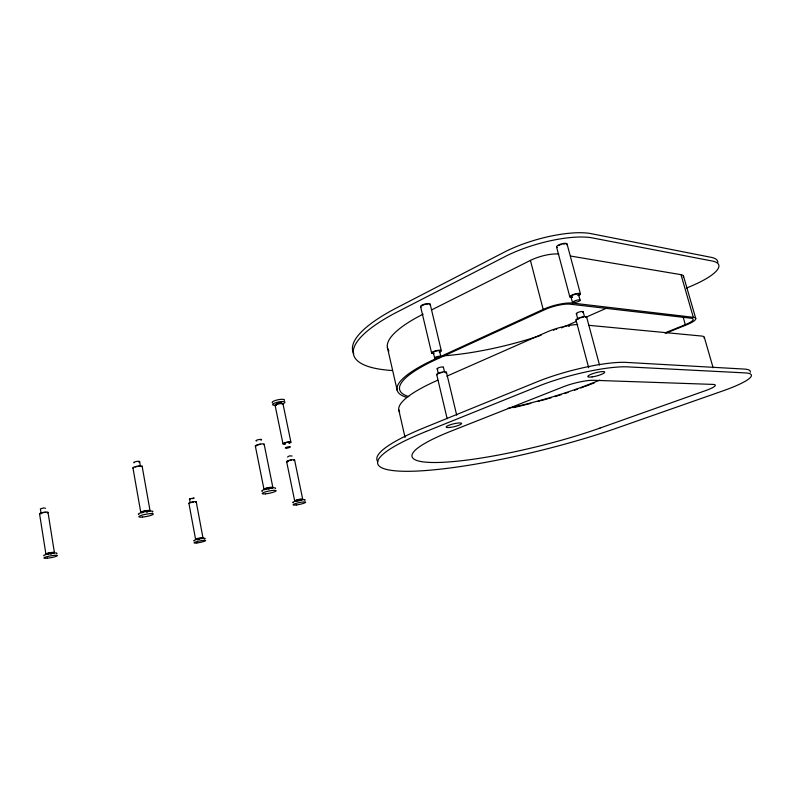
<?xml version="1.0" encoding="UTF-8"?>
<svg xmlns="http://www.w3.org/2000/svg" width="791" height="791" viewBox="0 0 791 791"><rect width="100%" height="100%" fill="white"/><g stroke="black" fill="none" stroke-linecap="round" stroke-linejoin="round"><path stroke-width="1.19" d="M201.339 538.414L202.961 537.85L196.237 501.87M190.127 502.582L189.474 498.894L194.161 498.023L192.589 498.735M197.345 539.403C192.727 539.502 201.656 537 202.961 537.88M41.528 513.072A3.065 0.524 -9.6 0 0 41.191 513.755L40.371 508.86L43.871 507.901L45.512 508.306M292.077 456.021L289.447 455.873L287.519 457.02M431.757 309.825L530.415 260.407A21.288 6.239 -15.7 0 1 558.782 254.079M570.519 256.037L681.002 274.665L693.312 317.31L572.615 303.101A21.486 5.408 -15.2 0 0 543.17 309.41L434.872 359.144A122.437 27.013 -14.3 0 0 406.554 397.319M446.846 376.17L547.105 331.953A24.926 5.784 -15 0 1 577.737 324.508M576.54 321.354L570.904 323.826A118.769 30.938 -14.6 0 1 563.38 327.009M585.558 317.389L606.954 307.996M201.537 538.335L196.643 539.086L197.364 539.215M301.025 499.882C302.815 498.33 293.323 500.693 296.991 500.812M686.479 288.112L693.341 285.165A55.301 13.536 -16.6 0 0 712.918 261.159L591.352 237.715A62.153 18.233 -15.7 0 0 506.804 255.691L394.798 313.246A157.112 40.578 -14.6 0 0 392.445 370.544M664.915 332.932L685.313 324.676A16.413 3.441 -16 0 0 691.037 318.229L570.212 304.189A18.46 4.647 -15.2 0 0 544.959 309.597L436.721 359.223A119.817 26.429 -14.3 0 0 408.769 396.617M665.992 333.149L686.608 324.814A19.103 4.004 -16 0 0 693.312 317.31M197.473 539.848L198.917 539.422M599.865 380.135L588.464 384.584A123.159 25.075 -14.2 0 1 507.773 408.423M594.357 382.854L589.799 384.634A125.789 25.609 -14.2 0 1 584.846 386.512M202.318 538.285L201.319 538.612M190.552 502.69L193.419 502.008M599.993 428.079L705.602 390.596A19.617 3.026 -15.1 0 0 712.938 384.406L593.438 380.293A22.108 4.103 -14.5 0 0 563.143 386.858L451.71 430.887A124.266 20.21 -13.8 0 0 437.581 462.488A124.266 20.21 -13.8 0 0 599.983 428.079M52.058 553.295C55.993 551.465 43.475 553.918 48.627 553.937M297.92 501.079L299.374 500.762M268.396 489.214L269.296 489.046M199.312 538.948L198.65 539.067M50.14 554.105L51.801 553.868M146.582 512.173L147.571 512.084M190.226 499.101L189.474 499.002M588.682 325.299L701.538 336.037A22.148 4.281 -15.7 0 1 704.099 338.192M704.306 337.302L713.146 367.815M683.513 276.128L695.764 318.516M682.979 316.529L685.313 324.676M586.645 317.062L599.489 364.958M567.038 243.944L580.436 293.906M578.488 294.262L580.09 300.204M583.185 311.792L584.44 316.479M576.342 313.671L577.905 319.534M571.023 297.129L572.615 303.101M556.557 246.95L569.827 296.852M575.986 319.989L588.692 367.746M530.415 260.407L543.17 309.41M430.175 304.179L441.289 350.68M446.431 372.215L456.694 415.166M439.43 350.561L440.834 356.474M443.405 367.242L444.542 371.978M433.201 352.064L434.605 357.977M437.166 368.744L438.283 373.481M420.585 306.522L431.599 353.013M436.711 374.558L447.162 418.696M387.353 347.308L397.211 390.418M398.743 409.768L405.051 437.423M282.96 403.717L290.92 442.199M294.588 459.966L302.716 499.269M275.08 405.299L282.98 443.82M286.629 461.618L294.697 500.96M264.145 444.226L272.865 487.493M255.335 446.005L263.986 489.322M188.901 503.284L195.585 539.314M142.133 466.265L150.033 510.65M139.602 461.539L140.462 466.364A3.342 0.662 -10.1 0 0 138.563 466.285M132.937 467.906L140.778 512.39M48.004 512.36L54.401 552.553M39.55 513.784L45.898 554.066M262.236 491.379A7.119 1.147 -11.6 0 1 267.823 488.64A7.119 1.147 -11.6 0 1 275.565 488.433M256.689 441.012A2.887 0.593 -11.4 0 1 256.749 440.162A2.887 0.593 -11.4 0 1 260.704 439.391A2.887 0.593 -11.4 0 1 260.852 440.201M583.827 386.888A125.789 25.609 -14.2 0 1 580.762 388.015M577.638 389.142A125.789 25.609 -14.2 0 1 574.474 390.25M568.037 392.435A125.789 25.609 -14.2 0 1 564.764 393.503M561.462 394.561A125.789 25.609 -14.2 0 1 554.778 396.637M551.386 397.655A125.789 25.609 -14.2 0 1 549.122 398.328M547.985 398.654A125.789 25.609 -14.2 0 1 541.123 400.602M539.976 400.928A125.789 25.609 -14.2 0 1 537.672 401.551M530.731 403.39A125.789 25.609 -14.2 0 1 513.319 407.632M399.663 412.022A125.789 25.609 -14.2 0 1 437.848 380.145M553.571 330.262A21.881 5.082 -15 0 1 554.204 330.035M556.132 329.392A21.881 5.082 -15 0 1 556.785 329.185M561.491 327.86A21.881 5.082 -15 0 1 562.164 327.692M568.798 326.317A21.881 5.082 -15 0 1 569.431 326.218M377.791 461.677A160.306 26.686 -13.9 0 1 421.573 428.811L538.898 381.084A63.596 12.063 -14.6 0 1 625.414 362.357L744.815 369.1A56.418 8.899 -15.1 0 1 750.234 372.254M681.002 274.665A18.944 4.637 -16.6 0 1 683.305 277.245M388.905 350.957A121.458 31.264 -14.6 0 1 388.351 350.097M387.906 349.197A121.458 31.264 -14.6 0 1 423.136 314.146M541.133 335.255A118.769 30.938 -14.6 0 1 442.387 355.891M353.814 353.706A157.004 41.043 -14.6 0 1 393.888 309.301L505.716 251.419A62.103 18.44 -15.8 0 1 590.195 233.474L711.831 257.47A55.261 13.684 -16.7 0 1 717.832 262.385M557.21 247.494A5.448 1.641 -16.2 0 1 561.402 243.875A5.448 1.641 -16.2 0 1 566.722 244.775M558.634 245.645A3.896 1.177 -16.2 0 1 559.613 245.052M560.236 244.775A3.896 1.177 -16.2 0 1 561.145 244.439M562.806 244.033A3.896 1.177 -16.2 0 1 565.14 244.043M572.279 297.376A5.507 1.424 -15.6 0 1 570.973 295.557A5.507 1.424 -15.6 0 1 578.844 293.372A5.507 1.424 -15.6 0 1 578.537 295.646M572.368 296.833A3.935 1.018 -15.6 0 1 572.536 295.31A3.935 1.018 -15.6 0 1 577.885 293.955A3.935 1.018 -15.6 0 1 577.756 295.478M576.234 320.266A5.527 1.315 -15.4 0 1 581.306 317.181A5.527 1.315 -15.4 0 1 586.418 317.636M577.707 319.159A3.945 0.939 -15.4 0 1 578.597 318.565M578.953 318.387A3.945 0.939 -15.4 0 1 580.248 317.883M581.197 317.606A3.945 0.939 -15.4 0 1 583.283 317.201M576.975 313.987A3.55 0.87 -15.4 0 1 577.479 312.663A3.55 0.87 -15.4 0 1 582.057 311.486A3.55 0.87 -15.4 0 1 582.562 312.544M296.971 501.019A4.093 0.603 -11.9 0 1 295.429 500.426A4.093 0.603 -11.9 0 1 301.519 499.081A4.093 0.603 -11.9 0 1 301.064 500.12M287.529 461.875A4.064 0.742 -11.7 0 1 287.815 460.797A4.064 0.742 -11.7 0 1 293.194 459.69A4.064 0.742 -11.7 0 1 293.856 460.57M288.191 461.549A2.907 0.524 -11.7 0 1 288.339 460.906M288.715 460.757A2.907 0.524 -11.7 0 1 291.414 460.105M293.105 502.799A6.437 0.949 -11.9 0 1 298.83 500.288A6.437 0.949 -11.9 0 1 304.851 500.347M275.683 405.635A4.024 0.929 -11.5 0 1 278.491 403.647A4.024 0.929 -11.5 0 1 282.792 404.043M276.464 405.269A2.877 0.662 -11.5 0 1 276.474 404.685M276.652 404.577A2.877 0.662 -11.5 0 1 278.027 404.043M279.085 403.805A2.877 0.662 -11.5 0 1 281.774 403.815M285.244 444.067A4.054 0.801 -11.7 0 1 283.732 443.148A4.054 0.801 -11.7 0 1 289.842 441.862A4.054 0.801 -11.7 0 1 289.081 443.257M285.136 443.8A2.897 0.573 -11.7 0 1 284.76 443.059A2.897 0.573 -11.7 0 1 288.745 442.189A2.897 0.573 -11.7 0 1 289.15 442.92M272.529 402.846A6.318 1.483 -11.5 0 1 278.036 399.762A6.318 1.483 -11.5 0 1 284.335 400.444M276.415 405.229A6.318 1.463 -11.5 0 1 273.528 403.608A6.318 1.463 -11.5 0 1 282.901 401.482A6.318 1.463 -11.5 0 1 282.694 403.805M276.435 404.072A2.591 0.603 -11.5 0 1 278.689 402.807A2.591 0.603 -11.5 0 1 281.22 403.113M421.168 307.007A4.934 1.414 -13.7 0 1 425.064 303.991A4.934 1.414 -13.7 0 1 429.879 304.881M422.206 305.692A3.53 1.009 -13.7 0 1 422.77 305.286M423.412 304.96A3.53 1.009 -13.7 0 1 425.251 304.367M426.537 304.14A3.53 1.009 -13.7 0 1 428.109 304.13M433.814 353.518A4.983 1.226 -13.6 0 1 432.726 351.896A4.983 1.226 -13.6 0 1 439.994 350.205A4.983 1.226 -13.6 0 1 439.292 352.242M433.903 353.053A3.56 0.88 -13.6 0 1 433.883 351.847A3.56 0.88 -13.6 0 1 438.54 350.68A3.56 0.88 -13.6 0 1 439.381 351.679M437.028 374.845A5.003 1.137 -13.5 0 1 441.892 372.156A5.003 1.137 -13.5 0 1 445.847 372.986M438.461 373.728A3.569 0.811 -13.5 0 1 439.43 373.223M440.192 372.947A3.569 0.811 -13.5 0 1 442.574 372.373M437.858 369.031A3.213 0.742 -13.5 0 1 439.519 367.429A3.213 0.742 -13.5 0 1 443.365 367.439M189.504 503.501A3.737 0.603 -11 0 1 190.117 502.592A3.737 0.603 -11 0 1 194.893 501.672A3.737 0.603 -11 0 1 195.733 502.305M194.141 540.985A5.913 0.771 -11.3 0 1 199.787 538.78A5.913 0.771 -11.3 0 1 204.493 539.027M43.841 555.826A6.793 0.929 -10.2 0 1 50.733 553.433A6.793 0.929 -10.2 0 1 56.566 553.69M47.796 554.214A4.321 0.593 -10.2 0 1 46.867 553.482A4.321 0.593 -10.2 0 1 53.175 552.336A4.321 0.593 -10.2 0 1 52.819 553.295M39.916 513.992A4.291 0.732 -9.6 0 1 41.419 512.835A4.291 0.732 -9.6 0 1 46.837 512.044A4.291 0.732 -9.6 0 1 47.183 512.934M41.804 512.983A3.065 0.524 -9.6 0 1 45.542 512.341M138.811 514.476A7.406 1.186 -10.6 0 1 145.94 511.55A7.406 1.186 -10.6 0 1 152.198 512.123M134.094 462.814A2.996 0.603 -10.1 0 1 134.935 461.855A2.996 0.603 -10.1 0 1 138.9 461.282A2.996 0.603 -10.1 0 1 138.761 462.142M142.785 512.647A4.706 0.761 -10.6 0 1 141.688 511.747A4.706 0.761 -10.6 0 1 148.312 510.403A4.706 0.761 -10.6 0 1 148.896 511.401M142.776 512.341A3.362 0.544 -10.6 0 1 143.191 511.53A3.362 0.544 -10.6 0 1 147.65 510.719A3.362 0.544 -10.6 0 1 148.036 511.391M133.303 468.193A4.677 0.92 -10.1 0 1 137.219 466.215A4.677 0.92 -10.1 0 1 141.975 466.581M135.113 467.066A3.342 0.662 -10.1 0 1 137.327 466.463M266.053 489.5A4.528 0.742 -11.6 0 1 264.985 488.601A4.528 0.742 -11.6 0 1 271.639 487.226A4.528 0.742 -11.6 0 1 271.076 488.462M266.893 489.164A3.233 0.524 -11.6 0 1 265.746 488.64A3.233 0.524 -11.6 0 1 270.275 487.582A3.233 0.524 -11.6 0 1 270.888 488.235M255.879 446.292A4.499 0.9 -11.4 0 1 259.537 444.226A4.499 0.9 -11.4 0 1 263.759 444.7M256.581 445.709A3.213 0.643 -11.4 0 1 257.461 445.086M257.915 444.918A3.213 0.643 -11.4 0 1 260.595 444.305M426.151 431.451L422.523 432.934A160.425 26.182 -13.8 0 0 411.112 471.268A160.425 26.182 -13.8 0 0 614.063 429.048L723.933 390.527A56.468 8.731 -15.1 0 0 745.953 372.947L626.63 366.816A63.646 11.835 -14.5 0 0 540.045 385.563L426.151 431.451M265.519 493.851A7.129 1.137 -11.6 0 0 276.148 490.766A7.129 1.137 -11.6 0 0 265.845 491.775A7.129 1.137 -11.6 0 0 265.519 493.851M575.008 302.409A3.54 0.9 -15.6 0 0 580.1 300.264A3.54 0.9 -15.6 0 0 574.919 300.827A3.54 0.9 -15.6 0 0 575.008 302.409M592.123 376.902A8.78 1.681 -14.8 0 0 604.729 372.156A8.78 1.681 -14.8 0 0 591.846 373.975A8.78 1.681 -14.8 0 0 592.123 376.902M296.398 504.955A6.437 0.929 -11.9 0 0 305.702 502.176A6.437 0.929 -11.9 0 0 296.111 503.363A6.437 0.929 -11.9 0 0 296.398 504.955M286.619 448.121A2.61 0.504 -11.7 0 0 290.416 446.915A2.61 0.504 -11.7 0 0 286.55 447.251A2.61 0.504 -11.7 0 0 286.619 448.121M436.197 358.274A3.204 0.771 -13.5 0 0 440.844 356.523A3.204 0.771 -13.5 0 0 436.138 356.909A3.204 0.771 -13.5 0 0 436.197 358.274M450.158 427.397A7.94 1.444 -13.3 0 0 461.637 423.452A7.94 1.444 -13.3 0 0 449.931 424.876A7.94 1.444 -13.3 0 0 450.158 427.397M196.88 542.952A5.913 0.761 -11.3 0 0 205.65 540.569A5.913 0.761 -11.3 0 0 197.018 541.578A5.913 0.761 -11.3 0 0 196.88 542.952M47.42 558.169A6.793 0.92 -10.2 0 0 57.387 555.569A6.793 0.92 -10.2 0 0 47.282 556.567A6.793 0.92 -10.2 0 0 47.42 558.169M142.429 517.067A7.406 1.167 -10.7 0 0 153.365 514.041A7.406 1.167 -10.7 0 0 142.459 515.01A7.406 1.167 -10.7 0 0 142.429 517.067"/></g></svg>
